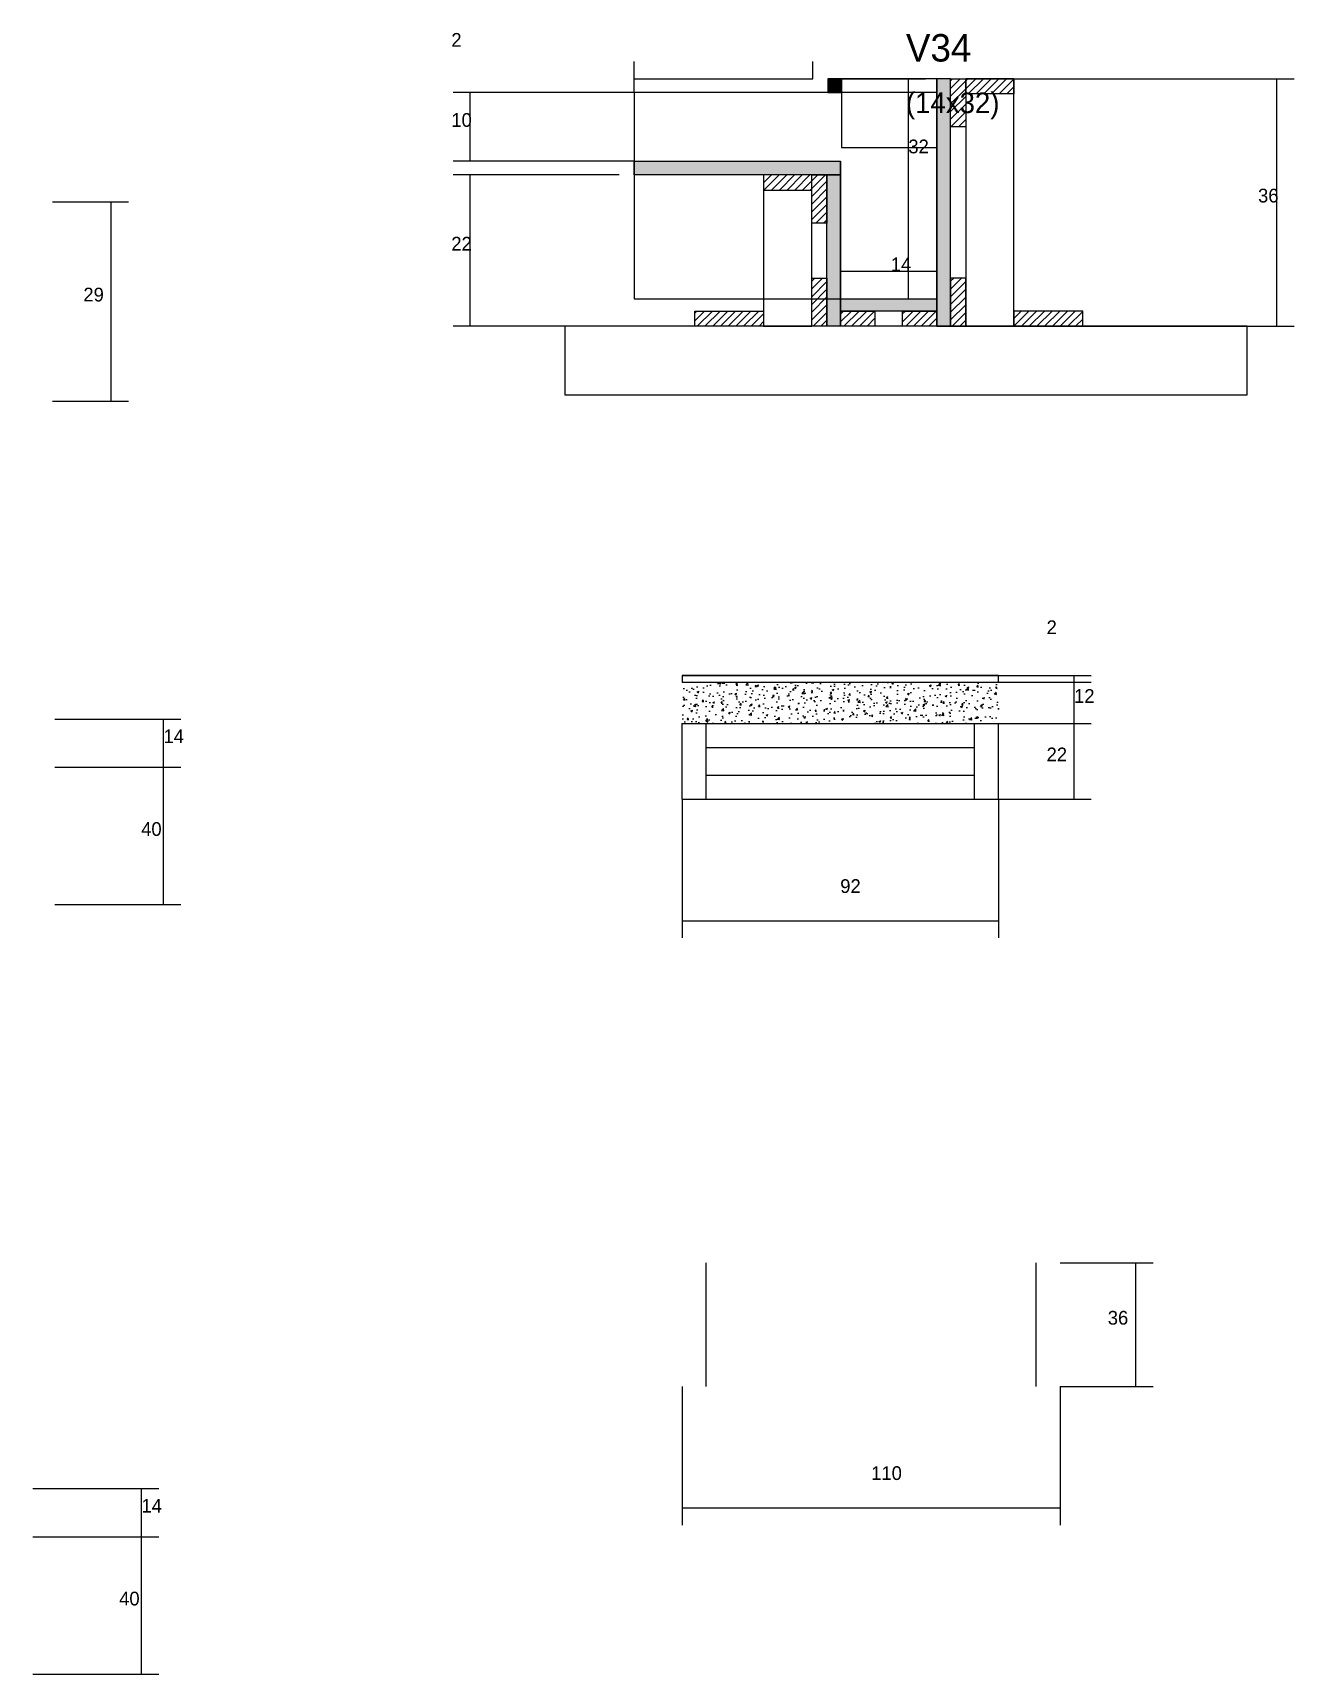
# Model space of a CAD drawing. Header units: metres. Extents: x -2848 to 22762, y -49062 to 1016.
# Drawn here: x 9346.1 to 9712.9, y -33464.2 to -32986.6 of the extents above; entities that cross this region are included whole.
import ezdxf

# ---------------------------------------------------------------- set-up
doc = ezdxf.new("R2010")
doc.units = ezdxf.units.M
for name, color, linetype in [('CONCRETO', 251, 'Continuous'), ('COTA', 4, 'Continuous'), ('Cota Seção (2x)', 4, 'Continuous'), ('Hachura', 253, 'Continuous'), ('Madeira', 126, 'Continuous'), ('Painéis', 200, 'Continuous'), ('SARR_2.2x7', 40, 'Continuous'), ('Texto Seção', 7, 'Continuous')]:
    doc.layers.add(name, color=color, linetype=linetype)

msp = doc.modelspace()

# ---------------------------------------------------------------- hatches: boundary and pattern name
at = {"layer": 'COTA'}
h = msp.add_hatch(dxfattribs=at)
h.set_pattern_fill('AR-CONC', scale=0.03)
h.paths.add_polyline_path([(9626.9, -33187.6), (9626.9, -33175.6), (9534.9, -33175.6), (9534.9, -33187.6)])
at = {"layer": 'Hachura'}
h = msp.add_hatch(color=8, dxfattribs=at)
h.dxf.hatch_style = 1
h.paths.add_polyline_path([(9581.3, -33000), (9577.3, -33000), (9577.3, -33000), (9577.3, -33004), (9577.3, -33004), (9581.3, -33004), (9581.3, -33004), (9581.3, -33000)])
h = msp.add_hatch(color=8, dxfattribs=at)
h.dxf.hatch_style = 1
h.paths.add_polyline_path([(9613, -33000), (9609, -33000), (9609, -33000), (9609, -33072), (9609, -33072), (9613, -33072), (9613, -33072), (9613, -33000)])
h = msp.add_hatch(dxfattribs=at)
h.set_pattern_fill('ANSI31', scale=0.5)
h.paths.add_polyline_path([(9613, -33000), (9617.4, -33000), (9617.4, -33000), (9617.4, -33014), (9617.4, -33014), (9613, -33014), (9613, -33014), (9613, -33000)])
h = msp.add_hatch(dxfattribs=at)
h.set_pattern_fill('ANSI31', scale=0.5)
h.paths.add_polyline_path([(9631.4, -33000), (9631.4, -33004.4), (9631.4, -33004.4), (9617.4, -33004.4), (9617.4, -33004.4), (9617.4, -33000), (9617.4, -33000), (9631.4, -33000)])
h = msp.add_hatch(color=8, dxfattribs=at)
h.dxf.hatch_style = 1
h.paths.add_polyline_path([(9521, -33028), (9521, -33024), (9521, -33024), (9581, -33024), (9581, -33024), (9581, -33028), (9581, -33028), (9521, -33028)])
h = msp.add_hatch(dxfattribs=at)
h.set_pattern_fill('ANSI31', scale=0.5)
h.paths.add_polyline_path([(9558.6, -33028), (9558.6, -33032.4), (9558.6, -33032.4), (9572.6, -33032.4), (9572.6, -33032.4), (9572.6, -33028), (9572.6, -33028), (9558.6, -33028)])
h = msp.add_hatch(dxfattribs=at)
h.set_pattern_fill('ANSI31', scale=0.5)
h.paths.add_polyline_path([(9572.6, -33028), (9577, -33028), (9577, -33028), (9577, -33042), (9577, -33042), (9572.6, -33042), (9572.6, -33042), (9572.6, -33028)])
h = msp.add_hatch(color=8, dxfattribs=at)
h.dxf.hatch_style = 1
h.paths.add_polyline_path([(9577, -33028), (9581, -33028), (9581, -33028), (9581, -33072), (9581, -33072), (9577, -33072), (9577, -33072), (9577, -33028)])
h = msp.add_hatch(dxfattribs=at)
h.set_pattern_fill('ANSI31', scale=0.5)
h.paths.add_polyline_path([(9572.6, -33058), (9577, -33058), (9577, -33058), (9577, -33072), (9577, -33072), (9572.6, -33072), (9572.6, -33072), (9572.6, -33058)])
h = msp.add_hatch(dxfattribs=at)
h.set_pattern_fill('ANSI31', scale=0.5)
h.paths.add_polyline_path([(9613, -33072), (9617.4, -33072), (9617.4, -33072), (9617.4, -33058), (9617.4, -33058), (9613, -33058), (9613, -33058), (9613, -33072)])
h = msp.add_hatch(color=8, dxfattribs=at)
h.dxf.hatch_style = 1
h.paths.add_polyline_path([(9581, -33067.6), (9581, -33064), (9581, -33064), (9609, -33064), (9609, -33064), (9609, -33067.6), (9609, -33067.6), (9581, -33067.6)])
h = msp.add_hatch(dxfattribs=at)
h.set_pattern_fill('ANSI31', scale=0.5)
h.paths.add_polyline_path([(9538.6, -33072), (9538.6, -33067.6), (9538.6, -33067.6), (9558.6, -33067.6), (9558.6, -33067.6), (9558.6, -33072), (9558.6, -33072), (9538.6, -33072)])
h = msp.add_hatch(dxfattribs=at)
h.set_pattern_fill('ANSI31', scale=0.5)
h.paths.add_polyline_path([(9581, -33072), (9581, -33067.6), (9581, -33067.6), (9591, -33067.6), (9591, -33067.6), (9591, -33072), (9591, -33072), (9581, -33072)])
h = msp.add_hatch(dxfattribs=at)
h.set_pattern_fill('ANSI31', scale=0.5)
h.paths.add_polyline_path([(9599, -33072), (9599, -33067.6), (9599, -33067.6), (9609, -33067.6), (9609, -33067.6), (9609, -33072), (9609, -33072), (9599, -33072)])
h = msp.add_hatch(dxfattribs=at)
h.set_pattern_fill('ANSI31', scale=0.5)
h.paths.add_polyline_path([(9651.4, -33072), (9651.4, -33067.6), (9651.4, -33067.6), (9631.4, -33067.6), (9631.4, -33067.6), (9631.4, -33072), (9631.4, -33072), (9651.4, -33072)])

# ---------------------------------------------------------------- linework, layer by layer
at = {"layer": 'CONCRETO'}
for points in [[(9581.3, -33004), (9521, -33004), (9521, -33024), (9581, -33024), (9581, -33064), (9609, -33064), (9609, -33020), (9609, -33020)], [(9609, -33020), (9609, -33000), (9581.3, -33000)]]:
    msp.add_lwpolyline(points, dxfattribs=at)
for points in [[(9521, -33064), (9609, -33064), (9609, -33004), (9521, -33004)], [(9581.3, -33020), (9609, -33020), (9609, -33000), (9581.3, -33000)]]:
    msp.add_lwpolyline(points, close=True, dxfattribs=at)
at = {"layer": 'COTA'}
for p, q in [((9521, -33004), (9521, -32995)), ((9572.9, -33000), (9572.9, -32995)), ((9521, -33004), (9468.3, -33004)), ((9473.3, -33024), (9473.3, -33004)), ((9521, -33000), (9572.9, -33000)), ((9631.4, -33000), (9712.9, -33000)), ((9707.9, -33072), (9707.9, -33000)), ((9521, -33024), (9468.3, -33024)), ((9516.6, -33028), (9468.3, -33028)), ((9473.3, -33072), (9473.3, -33028)), ((9538.6, -33072), (9468.3, -33072)), ((9651.4, -33072), (9712.9, -33072)), ((9626.9, -33173.6), (9653.9, -33173.6)), ((9626.9, -33175.6), (9653.9, -33175.6)), ((9626.9, -33175.6), (9653.9, -33175.6)), ((9648.9, -33175.6), (9648.9, -33173.6)), ((9648.9, -33187.6), (9648.9, -33175.6)), ((9626.9, -33187.6), (9653.9, -33187.6)), ((9626.9, -33187.6), (9653.9, -33187.6)), ((9648.9, -33209.6), (9648.9, -33187.6)), ((9534.9, -33209.6), (9534.9, -33250)), ((9626.9, -33209.6), (9626.9, -33250)), ((9626.9, -33209.6), (9653.9, -33209.6)), ((9534.9, -33245), (9626.9, -33245)), ((9644.9, -33344.5), (9671.9, -33344.5)), ((9666.9, -33380.5), (9666.9, -33344.5)), ((9534.9, -33380.5), (9534.9, -33420.8)), ((9644.9, -33380.5), (9644.9, -33420.8)), ((9644.9, -33380.5), (9671.9, -33380.5)), ((9534.9, -33415.8), (9644.9, -33415.8))]:
    msp.add_line(p, q, dxfattribs=at)
at = {"layer": 'Cota Seção (2x)'}
for p, q in [((9580.7, -33000), (9605.7, -33000)), ((9600.7, -33064), (9600.7, -33000)), ((9351.8, -33035.8), (9373.9, -33035.8)), ((9368.9, -33093.8), (9368.9, -33035.8)), ((9581, -33064), (9581, -33051)), ((9609, -33064), (9609, -33051)), ((9581, -33056), (9609, -33056)), ((9580.7, -33064), (9605.7, -33064)), ((9351.8, -33093.8), (9373.9, -33093.8)), ((9352.5, -33186.3), (9389.1, -33186.3)), ((9384.1, -33200.3), (9384.1, -33186.3)), ((9352.5, -33200.3), (9389.1, -33200.3)), ((9352.5, -33200.3), (9389.1, -33200.3)), ((9384.1, -33240.3), (9384.1, -33200.3)), ((9352.5, -33240.3), (9389.1, -33240.3)), ((9346.1, -33410.2), (9382.7, -33410.2)), ((9377.7, -33424.2), (9377.7, -33410.2)), ((9346.1, -33424.2), (9382.7, -33424.2)), ((9346.1, -33424.2), (9382.7, -33424.2)), ((9377.7, -33464.2), (9377.7, -33424.2)), ((9346.1, -33464.2), (9382.7, -33464.2))]:
    msp.add_line(p, q, dxfattribs=at)
at = {"layer": 'Madeira'}
for points in [[(9613, -33000), (9617.4, -33000), (9617.4, -33014), (9613, -33014)], [(9631.4, -33000), (9631.4, -33004.4), (9617.4, -33004.4), (9617.4, -33000)], [(9631.4, -33000), (9617.4, -33000), (9617.4, -33072), (9631.4, -33072)], [(9558.6, -33028), (9558.6, -33032.4), (9572.6, -33032.4), (9572.6, -33028)], [(9558.6, -33072), (9572.6, -33072), (9572.6, -33028), (9558.6, -33028)], [(9572.6, -33028), (9577, -33028), (9577, -33042), (9572.6, -33042)], [(9572.6, -33058), (9577, -33058), (9577, -33072), (9572.6, -33072)], [(9613, -33072), (9617.4, -33072), (9617.4, -33058), (9613, -33058)], [(9538.6, -33072), (9538.6, -33067.6), (9558.6, -33067.6), (9558.6, -33072)], [(9581, -33072), (9581, -33067.6), (9591, -33067.6), (9591, -33072)], [(9599, -33072), (9599, -33067.6), (9609, -33067.6), (9609, -33072)], [(9651.4, -33072), (9651.4, -33067.6), (9631.4, -33067.6), (9631.4, -33072)], [(9500.8, -33092), (9699.2, -33092), (9699.2, -33072), (9500.8, -33072)]]:
    msp.add_lwpolyline(points, close=True, dxfattribs=at)
at = {"layer": 'Painéis'}
for p, q in [((9609, -33072), (9609, -33000)), ((9521, -33024), (9581, -33024)), ((9521, -33028), (9521, -33024)), ((9581, -33028), (9581, -33024)), ((9581, -33072), (9581, -33028)), ((9581, -33064), (9609, -33064)), ((9581, -33067.6), (9581, -33064)), ((9609, -33067.6), (9609, -33064)), ((9534.9, -33173.6), (9626.9, -33173.6)), ((9534.9, -33175.6), (9626.9, -33175.6)), ((9534.9, -33187.6), (9626.9, -33187.6)), ((9534.9, -33209.6), (9534.9, -33187.6)), ((9626.9, -33209.6), (9626.9, -33187.6)), ((9534.9, -33209.6), (9626.9, -33209.6))]:
    msp.add_line(p, q, dxfattribs=at)
for points in [[(9581.3, -33000), (9577.3, -33000), (9577.3, -33004), (9581.3, -33004)], [(9613, -33000), (9609, -33000), (9609, -33072), (9613, -33072)], [(9521, -33028), (9521, -33024), (9581, -33024), (9581, -33028)], [(9577, -33028), (9581, -33028), (9581, -33072), (9577, -33072)], [(9581, -33067.6), (9581, -33064), (9609, -33064), (9609, -33067.6)], [(9534.9, -33175.6), (9626.9, -33175.6), (9626.9, -33173.6), (9534.9, -33173.6)]]:
    msp.add_lwpolyline(points, close=True, dxfattribs=at)
at = {"layer": 'SARR_2.2x7'}
for p, q in [((9541.9, -33209.6), (9541.9, -33187.6)), ((9619.9, -33209.6), (9619.9, -33187.6)), ((9541.9, -33194.6), (9619.9, -33194.6)), ((9541.9, -33202.6), (9619.9, -33202.6)), ((9541.9, -33380.5), (9541.9, -33344.5)), ((9637.9, -33380.5), (9637.9, -33344.5))]:
    msp.add_line(p, q, dxfattribs=at)

# ---------------------------------------------------------------- texts
at = {"layer": 'COTA'}
for s, p in [('2', (9467.8, -32990.7)), ('10', (9467.8, -33014)), ('36', (9702.4, -33036)), ('22', (9467.8, -33050)), ('2', (9640.9, -33161.6)), ('12', (9648.9, -33181.6)), ('22', (9640.9, -33198.6)), ('92', (9580.9, -33236.9)), ('36', (9658.7, -33362.5)), ('110', (9589.9, -33407.7))]:
    msp.add_text(s, height=4, dxfattribs=at).set_placement(p)
at = {"layer": 'Cota Seção (2x)'}
for s, p in [('32', (9600.7, -33021.7)), ('14', (9595.6, -33056)), ('29', (9360.8, -33064.8)), ('14', (9384.1, -33193.3)), ('40', (9377.6, -33220.3)), ('14', (9377.7, -33417.2)), ('40', (9371.2, -33444.2))]:
    msp.add_text(s, height=4, dxfattribs=at).set_placement(p)
at = {"layer": 'Texto Seção'}
for s, height, p in [('V34', 8, (9600, -32995)), ('(14x32)', 6, (9600, -33010))]:
    msp.add_text(s, height=height, dxfattribs=at).set_placement(p)

doc.saveas('drawing.dxf')
